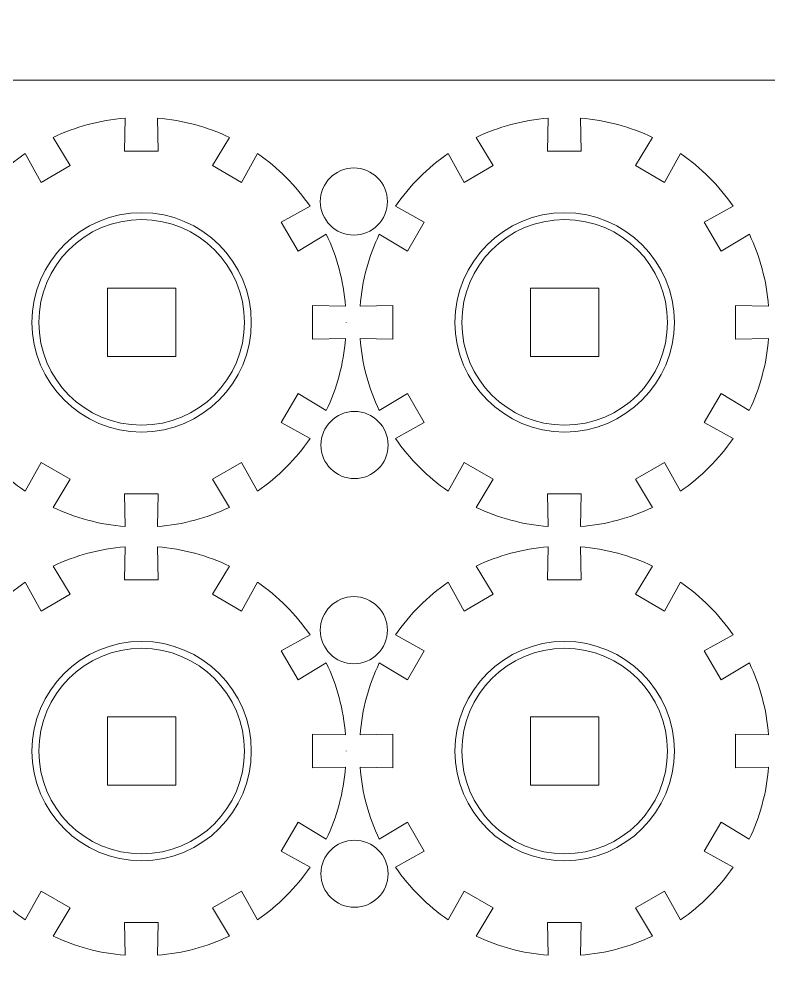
# Model space of a CAD drawing. Header units: centimetres. Extents: x -226 to -75, y 0 to 222.
# Drawn here: x -162.01 to -156.54, y 23.8 to 30.76 of the extents above; entities that cross this region are included whole.
import ezdxf

# ---------------------------------------------------------------- set-up
doc = ezdxf.new("R2010")
doc.units = ezdxf.units.CM
doc.header["$MEASUREMENT"] = 0
doc.layers.add('layer 1', color=7, linetype='Continuous')

msp = doc.modelspace()

# ---------------------------------------------------------------- linework, layer by layer
at = {"layer": 'layer 1', "color": 250, "lineweight": 20}
for points in [[(-175.83724, 30.31703), (-125.83724, 30.31703), (-125.83724, 60.31703), (-175.83724, 60.31703), (-175.83724, 30.31703)], [(-165.83724, 0.31703), (-135.83724, 0.31703), (-135.83724, 30.31703), (-165.83724, 30.31703), (-165.83724, 0.31703)]]:
    msp.add_lwpolyline(points, close=True, dxfattribs=at)
at = {"layer": 'layer 1', "color": 1, "lineweight": 9}
for points, knots in [([(-160.09825, 27.81864), (-160.09825, 27.81864), (-159.97574, 28.03087), (-159.97574, 28.03087), (-159.97574, 28.03087), (-159.97574, 28.03087), (-159.76985, 27.90627), (-159.76985, 27.90627), (-159.76985, 27.90627), (-159.69281, 28.06767), (-159.64419, 28.24501), (-159.62962, 28.43202), (-159.62962, 28.43202), (-159.62962, 28.43202), (-159.86958, 28.42718), (-159.86958, 28.42718), (-159.86958, 28.42718), (-159.86958, 28.42718), (-159.86958, 28.67219), (-159.86958, 28.67219), (-159.86958, 28.67219), (-159.86958, 28.67219), (-159.62962, 28.66725), (-159.62962, 28.66725), (-159.62962, 28.66725), (-159.64419, 28.85422), (-159.69277, 29.03167), (-159.76982, 29.19303), (-159.76982, 29.19303), (-159.76982, 29.19303), (-159.97577, 29.06846), (-159.97577, 29.06846), (-159.97577, 29.06846), (-159.97577, 29.06846), (-160.09829, 29.28066), (-160.09829, 29.28066), (-160.09829, 29.28066), (-160.09829, 29.28066), (-159.88772, 29.39651), (-159.88772, 29.39651), (-159.88772, 29.39651), (-159.99143, 29.54704), (-160.12196, 29.67754), (-160.27246, 29.78125), (-160.27246, 29.78125), (-160.27246, 29.78125), (-160.38841, 29.57075), (-160.38841, 29.57075), (-160.38841, 29.57075), (-160.38841, 29.57075), (-160.60058, 29.69327), (-160.60058, 29.69327), (-160.60058, 29.69327), (-160.60058, 29.69327), (-160.47594, 29.89915), (-160.47594, 29.89915), (-160.47594, 29.89915), (-160.6373, 29.97623), (-160.81475, 30.02488), (-161.00172, 30.03941), (-161.00172, 30.03941), (-161.00172, 30.03941), (-160.99689, 29.79949), (-160.99689, 29.79949), (-160.99689, 29.79949), (-160.99689, 29.79949), (-161.24185, 29.79949), (-161.24185, 29.79949), (-161.24185, 29.79949), (-161.24185, 29.79949), (-161.23695, 30.03941), (-161.23695, 30.03941), (-161.23695, 30.03941), (-161.42396, 30.02488), (-161.60134, 29.97623), (-161.76273, 29.89922), (-161.76273, 29.89922), (-161.76273, 29.89922), (-161.63817, 29.69334), (-161.63817, 29.69334), (-161.63817, 29.69334), (-161.63817, 29.69334), (-161.85036, 29.57082), (-161.85036, 29.57082), (-161.85036, 29.57082), (-161.85036, 29.57082), (-161.96621, 29.78132), (-161.96621, 29.78132), (-161.96621, 29.78132), (-162.11674, 29.67761), (-162.24727, 29.54704), (-162.35095, 29.39658), (-162.35095, 29.39658), (-162.35095, 29.39658), (-162.14052, 29.28066), (-162.14052, 29.28066), (-162.14052, 29.28066), (-162.14052, 29.28066), (-162.26297, 29.06853), (-162.26297, 29.06853), (-162.26297, 29.06853), (-162.26297, 29.06853), (-162.46889, 29.1931), (-162.46889, 29.1931), (-162.46889, 29.1931), (-162.54597, 29.03174), (-162.59458, 28.85429), (-162.60915, 28.66732), (-162.60915, 28.66732), (-162.60915, 28.66732), (-162.36923, 28.67212), (-162.36923, 28.67212), (-162.36923, 28.67212), (-162.36923, 28.67212), (-162.36919, 28.42718), (-162.36919, 28.42718), (-162.36919, 28.42718), (-162.36919, 28.42718), (-162.60915, 28.43209), (-162.60915, 28.43209), (-162.60915, 28.43209), (-162.59458, 28.24508), (-162.54597, 28.06767), (-162.46889, 27.90627), (-162.46889, 27.90627), (-162.46889, 27.90627), (-162.26304, 28.0308), (-162.26304, 28.0308), (-162.26304, 28.0308), (-162.26304, 28.0308), (-162.14052, 27.81864), (-162.14052, 27.81864), (-162.14052, 27.81864), (-162.14052, 27.81864), (-162.35099, 27.70283), (-162.35099, 27.70283), (-162.35099, 27.70283), (-162.24731, 27.55226), (-162.11678, 27.42177), (-161.96621, 27.31809), (-161.96621, 27.31809), (-161.96621, 27.31809), (-161.8504, 27.52848), (-161.8504, 27.52848), (-161.8504, 27.52848), (-161.8504, 27.52848), (-161.6382, 27.40607), (-161.6382, 27.40607), (-161.6382, 27.40607), (-161.6382, 27.40607), (-161.76277, 27.20019), (-161.76277, 27.20019), (-161.76277, 27.20019), (-161.60137, 27.12307), (-161.42399, 27.07449), (-161.23699, 27.05989), (-161.23699, 27.05989), (-161.23699, 27.05989), (-161.24185, 27.29988), (-161.24185, 27.29988), (-161.24185, 27.29988), (-161.24185, 27.29988), (-160.99689, 27.29988), (-160.99689, 27.29988), (-160.99689, 27.29988), (-160.99689, 27.29988), (-161.00175, 27.05989), (-161.00175, 27.05989), (-161.00175, 27.05989), (-160.81482, 27.07449), (-160.63737, 27.12307), (-160.47604, 27.20019), (-160.47604, 27.20019), (-160.47604, 27.20019), (-160.60054, 27.40607), (-160.60054, 27.40607), (-160.60054, 27.40607), (-160.60054, 27.40607), (-160.38838, 27.52855), (-160.38838, 27.52855), (-160.38838, 27.52855), (-160.38838, 27.52855), (-160.27253, 27.31809), (-160.27253, 27.31809), (-160.27253, 27.31809), (-160.12203, 27.42177), (-159.9915, 27.55226), (-159.88779, 27.70283), (-159.88779, 27.70283), (-159.88779, 27.70283), (-160.09825, 27.81864), (-160.09825, 27.81864)], [0, 0, 0, 0, 0.0204082, 0.0204082, 0.0204082, 0.0204082, 0.0408163, 0.0408163, 0.0408163, 0.0408163, 0.0612245, 0.0612245, 0.0612245, 0.0612245, 0.0816327, 0.0816327, 0.0816327, 0.0816327, 0.1020408, 0.1020408, 0.1020408, 0.1020408, 0.122449, 0.122449, 0.122449, 0.122449, 0.1428571, 0.1428571, 0.1428571, 0.1428571, 0.1632653, 0.1632653, 0.1632653, 0.1632653, 0.1836735, 0.1836735, 0.1836735, 0.1836735, 0.2040816, 0.2040816, 0.2040816, 0.2040816, 0.2244898, 0.2244898, 0.2244898, 0.2244898, 0.244898, 0.244898, 0.244898, 0.244898, 0.2653061, 0.2653061, 0.2653061, 0.2653061, 0.2857143, 0.2857143, 0.2857143, 0.2857143, 0.3061224, 0.3061224, 0.3061224, 0.3061224, 0.3265306, 0.3265306, 0.3265306, 0.3265306, 0.3469388, 0.3469388, 0.3469388, 0.3469388, 0.3673469, 0.3673469, 0.3673469, 0.3673469, 0.3877551, 0.3877551, 0.3877551, 0.3877551, 0.4081633, 0.4081633, 0.4081633, 0.4081633, 0.4285714, 0.4285714, 0.4285714, 0.4285714, 0.4489796, 0.4489796, 0.4489796, 0.4489796, 0.4693878, 0.4693878, 0.4693878, 0.4693878, 0.4897959, 0.4897959, 0.4897959, 0.4897959, 0.5102041, 0.5102041, 0.5102041, 0.5102041, 0.5306122, 0.5306122, 0.5306122, 0.5306122, 0.5510204, 0.5510204, 0.5510204, 0.5510204, 0.5714286, 0.5714286, 0.5714286, 0.5714286, 0.5918367, 0.5918367, 0.5918367, 0.5918367, 0.6122449, 0.6122449, 0.6122449, 0.6122449, 0.6326531, 0.6326531, 0.6326531, 0.6326531, 0.6530612, 0.6530612, 0.6530612, 0.6530612, 0.6734694, 0.6734694, 0.6734694, 0.6734694, 0.6938776, 0.6938776, 0.6938776, 0.6938776, 0.7142857, 0.7142857, 0.7142857, 0.7142857, 0.7346939, 0.7346939, 0.7346939, 0.7346939, 0.755102, 0.755102, 0.755102, 0.755102, 0.7755102, 0.7755102, 0.7755102, 0.7755102, 0.7959184, 0.7959184, 0.7959184, 0.7959184, 0.8163265, 0.8163265, 0.8163265, 0.8163265, 0.8367347, 0.8367347, 0.8367347, 0.8367347, 0.8571429, 0.8571429, 0.8571429, 0.8571429, 0.877551, 0.877551, 0.877551, 0.877551, 0.8979592, 0.8979592, 0.8979592, 0.8979592, 0.9183673, 0.9183673, 0.9183673, 0.9183673, 0.9387755, 0.9387755, 0.9387755, 0.9387755, 0.9591837, 0.9591837, 0.9591837, 0.9591837, 1, 1, 1, 1]), ([(-157.01255, 27.81864), (-157.01255, 27.81864), (-156.89003, 28.03087), (-156.89003, 28.03087), (-156.89003, 28.03087), (-156.89003, 28.03087), (-156.68415, 27.90627), (-156.68415, 27.90627), (-156.68415, 27.90627), (-156.6071, 28.06767), (-156.55849, 28.24501), (-156.54392, 28.43202), (-156.54392, 28.43202), (-156.54392, 28.43202), (-156.78388, 28.42718), (-156.78388, 28.42718), (-156.78388, 28.42718), (-156.78388, 28.42718), (-156.78388, 28.67219), (-156.78388, 28.67219), (-156.78388, 28.67219), (-156.78388, 28.67219), (-156.54392, 28.66725), (-156.54392, 28.66725), (-156.54392, 28.66725), (-156.55849, 28.85422), (-156.60707, 29.03167), (-156.68411, 29.19303), (-156.68411, 29.19303), (-156.68411, 29.19303), (-156.89007, 29.06846), (-156.89007, 29.06846), (-156.89007, 29.06846), (-156.89007, 29.06846), (-157.01259, 29.28066), (-157.01259, 29.28066), (-157.01259, 29.28066), (-157.01259, 29.28066), (-156.80201, 29.39651), (-156.80201, 29.39651), (-156.80201, 29.39651), (-156.90573, 29.54704), (-157.03626, 29.67754), (-157.18675, 29.78125), (-157.18675, 29.78125), (-157.18675, 29.78125), (-157.30271, 29.57075), (-157.30271, 29.57075), (-157.30271, 29.57075), (-157.30271, 29.57075), (-157.51487, 29.69327), (-157.51487, 29.69327), (-157.51487, 29.69327), (-157.51487, 29.69327), (-157.39023, 29.89915), (-157.39023, 29.89915), (-157.39023, 29.89915), (-157.55159, 29.97623), (-157.72904, 30.02488), (-157.91601, 30.03941), (-157.91601, 30.03941), (-157.91601, 30.03941), (-157.91118, 29.79949), (-157.91118, 29.79949), (-157.91118, 29.79949), (-157.91118, 29.79949), (-158.15615, 29.79949), (-158.15615, 29.79949), (-158.15615, 29.79949), (-158.15615, 29.79949), (-158.15125, 30.03941), (-158.15125, 30.03941), (-158.15125, 30.03941), (-158.33825, 30.02488), (-158.51563, 29.97623), (-158.67703, 29.89922), (-158.67703, 29.89922), (-158.67703, 29.89922), (-158.55246, 29.69334), (-158.55246, 29.69334), (-158.55246, 29.69334), (-158.55246, 29.69334), (-158.76466, 29.57082), (-158.76466, 29.57082), (-158.76466, 29.57082), (-158.76466, 29.57082), (-158.88051, 29.78132), (-158.88051, 29.78132), (-158.88051, 29.78132), (-159.03104, 29.67761), (-159.16157, 29.54704), (-159.26525, 29.39658), (-159.26525, 29.39658), (-159.26525, 29.39658), (-159.05482, 29.28066), (-159.05482, 29.28066), (-159.05482, 29.28066), (-159.05482, 29.28066), (-159.17727, 29.06853), (-159.17727, 29.06853), (-159.17727, 29.06853), (-159.17727, 29.06853), (-159.38318, 29.1931), (-159.38318, 29.1931), (-159.38318, 29.1931), (-159.46026, 29.03174), (-159.50888, 28.85429), (-159.52345, 28.66732), (-159.52345, 28.66732), (-159.52345, 28.66732), (-159.28352, 28.67212), (-159.28352, 28.67212), (-159.28352, 28.67212), (-159.28352, 28.67212), (-159.28349, 28.42718), (-159.28349, 28.42718), (-159.28349, 28.42718), (-159.28349, 28.42718), (-159.52345, 28.43209), (-159.52345, 28.43209), (-159.52345, 28.43209), (-159.50888, 28.24508), (-159.46026, 28.06767), (-159.38318, 27.90627), (-159.38318, 27.90627), (-159.38318, 27.90627), (-159.17734, 28.0308), (-159.17734, 28.0308), (-159.17734, 28.0308), (-159.17734, 28.0308), (-159.05482, 27.81864), (-159.05482, 27.81864), (-159.05482, 27.81864), (-159.05482, 27.81864), (-159.26528, 27.70283), (-159.26528, 27.70283), (-159.26528, 27.70283), (-159.1616, 27.55226), (-159.03107, 27.42177), (-158.88051, 27.31809), (-158.88051, 27.31809), (-158.88051, 27.31809), (-158.76469, 27.52848), (-158.76469, 27.52848), (-158.76469, 27.52848), (-158.76469, 27.52848), (-158.5525, 27.40607), (-158.5525, 27.40607), (-158.5525, 27.40607), (-158.5525, 27.40607), (-158.67706, 27.20019), (-158.67706, 27.20019), (-158.67706, 27.20019), (-158.51567, 27.12307), (-158.33829, 27.07449), (-158.15128, 27.05989), (-158.15128, 27.05989), (-158.15128, 27.05989), (-158.15615, 27.29988), (-158.15615, 27.29988), (-158.15615, 27.29988), (-158.15615, 27.29988), (-157.91118, 27.29988), (-157.91118, 27.29988), (-157.91118, 27.29988), (-157.91118, 27.29988), (-157.91605, 27.05989), (-157.91605, 27.05989), (-157.91605, 27.05989), (-157.72911, 27.07449), (-157.55167, 27.12307), (-157.39034, 27.20019), (-157.39034, 27.20019), (-157.39034, 27.20019), (-157.51484, 27.40607), (-157.51484, 27.40607), (-157.51484, 27.40607), (-157.51484, 27.40607), (-157.30267, 27.52855), (-157.30267, 27.52855), (-157.30267, 27.52855), (-157.30267, 27.52855), (-157.18682, 27.31809), (-157.18682, 27.31809), (-157.18682, 27.31809), (-157.03633, 27.42177), (-156.9058, 27.55226), (-156.80208, 27.70283), (-156.80208, 27.70283), (-156.80208, 27.70283), (-157.01255, 27.81864), (-157.01255, 27.81864)], [0, 0, 0, 0, 0.0204082, 0.0204082, 0.0204082, 0.0204082, 0.0408163, 0.0408163, 0.0408163, 0.0408163, 0.0612245, 0.0612245, 0.0612245, 0.0612245, 0.0816327, 0.0816327, 0.0816327, 0.0816327, 0.1020408, 0.1020408, 0.1020408, 0.1020408, 0.122449, 0.122449, 0.122449, 0.122449, 0.1428571, 0.1428571, 0.1428571, 0.1428571, 0.1632653, 0.1632653, 0.1632653, 0.1632653, 0.1836735, 0.1836735, 0.1836735, 0.1836735, 0.2040816, 0.2040816, 0.2040816, 0.2040816, 0.2244898, 0.2244898, 0.2244898, 0.2244898, 0.244898, 0.244898, 0.244898, 0.244898, 0.2653061, 0.2653061, 0.2653061, 0.2653061, 0.2857143, 0.2857143, 0.2857143, 0.2857143, 0.3061224, 0.3061224, 0.3061224, 0.3061224, 0.3265306, 0.3265306, 0.3265306, 0.3265306, 0.3469388, 0.3469388, 0.3469388, 0.3469388, 0.3673469, 0.3673469, 0.3673469, 0.3673469, 0.3877551, 0.3877551, 0.3877551, 0.3877551, 0.4081633, 0.4081633, 0.4081633, 0.4081633, 0.4285714, 0.4285714, 0.4285714, 0.4285714, 0.4489796, 0.4489796, 0.4489796, 0.4489796, 0.4693878, 0.4693878, 0.4693878, 0.4693878, 0.4897959, 0.4897959, 0.4897959, 0.4897959, 0.5102041, 0.5102041, 0.5102041, 0.5102041, 0.5306122, 0.5306122, 0.5306122, 0.5306122, 0.5510204, 0.5510204, 0.5510204, 0.5510204, 0.5714286, 0.5714286, 0.5714286, 0.5714286, 0.5918367, 0.5918367, 0.5918367, 0.5918367, 0.6122449, 0.6122449, 0.6122449, 0.6122449, 0.6326531, 0.6326531, 0.6326531, 0.6326531, 0.6530612, 0.6530612, 0.6530612, 0.6530612, 0.6734694, 0.6734694, 0.6734694, 0.6734694, 0.6938776, 0.6938776, 0.6938776, 0.6938776, 0.7142857, 0.7142857, 0.7142857, 0.7142857, 0.7346939, 0.7346939, 0.7346939, 0.7346939, 0.755102, 0.755102, 0.755102, 0.755102, 0.7755102, 0.7755102, 0.7755102, 0.7755102, 0.7959184, 0.7959184, 0.7959184, 0.7959184, 0.8163265, 0.8163265, 0.8163265, 0.8163265, 0.8367347, 0.8367347, 0.8367347, 0.8367347, 0.8571429, 0.8571429, 0.8571429, 0.8571429, 0.877551, 0.877551, 0.877551, 0.877551, 0.8979592, 0.8979592, 0.8979592, 0.8979592, 0.9183673, 0.9183673, 0.9183673, 0.9183673, 0.9387755, 0.9387755, 0.9387755, 0.9387755, 0.9591837, 0.9591837, 0.9591837, 0.9591837, 1, 1, 1, 1]), ([(-159.56874, 29.18635), (-159.70382, 29.18635), (-159.81375, 29.29624), (-159.81375, 29.43135), (-159.81375, 29.43135), (-159.81375, 29.56639), (-159.70382, 29.67639), (-159.56874, 29.67639), (-159.56874, 29.67639), (-159.43366, 29.67639), (-159.32374, 29.56639), (-159.32374, 29.43135), (-159.32374, 29.43135), (-159.32374, 29.29624), (-159.43366, 29.18635), (-159.56874, 29.18635)], [0, 0, 0, 0, 0.2, 0.2, 0.2, 0.2, 0.4, 0.4, 0.4, 0.4, 0.6, 0.6, 0.6, 0.6, 1, 1, 1, 1]), ([(-161.11687, 29.34971), (-160.67505, 29.34971), (-160.31687, 28.9915), (-160.31687, 28.54968), (-160.31687, 28.54968), (-160.31687, 28.10783), (-160.67505, 27.74969), (-161.11687, 27.74969), (-161.11687, 27.74969), (-161.55868, 27.74969), (-161.91689, 28.10783), (-161.91689, 28.54968), (-161.91689, 28.54968), (-161.91689, 28.9915), (-161.55868, 29.34971), (-161.11687, 29.34971)], [0, 0, 0, 0, 0.2, 0.2, 0.2, 0.2, 0.4, 0.4, 0.4, 0.4, 0.6, 0.6, 0.6, 0.6, 1, 1, 1, 1]), ([(-158.03116, 29.34971), (-157.58934, 29.34971), (-157.23113, 28.9915), (-157.23113, 28.54968), (-157.23113, 28.54968), (-157.23113, 28.10783), (-157.58934, 27.74969), (-158.03116, 27.74969), (-158.03116, 27.74969), (-158.47298, 27.74969), (-158.83115, 28.10783), (-158.83115, 28.54968), (-158.83115, 28.54968), (-158.83115, 28.9915), (-158.47298, 29.34971), (-158.03116, 29.34971)], [0, 0, 0, 0, 0.2, 0.2, 0.2, 0.2, 0.4, 0.4, 0.4, 0.4, 0.6, 0.6, 0.6, 0.6, 1, 1, 1, 1]), ([(-161.11687, 29.29969), (-161.53106, 29.29969), (-161.86687, 28.96392), (-161.86687, 28.54968), (-161.86687, 28.54968), (-161.86687, 28.13545), (-161.53106, 27.79968), (-161.11687, 27.79968), (-161.11687, 27.79968), (-160.70267, 27.79968), (-160.36686, 28.13545), (-160.36686, 28.54968), (-160.36686, 28.54968), (-160.36686, 28.96392), (-160.70267, 29.29969), (-161.11687, 29.29969)], [0, 0, 0, 0, 0.2, 0.2, 0.2, 0.2, 0.4, 0.4, 0.4, 0.4, 0.6, 0.6, 0.6, 0.6, 1, 1, 1, 1]), ([(-158.03116, 29.29969), (-158.44536, 29.29969), (-158.78117, 28.96392), (-158.78117, 28.54968), (-158.78117, 28.54968), (-158.78117, 28.13545), (-158.44536, 27.79968), (-158.03116, 27.79968), (-158.03116, 27.79968), (-157.61693, 27.79968), (-157.28116, 28.13545), (-157.28116, 28.54968), (-157.28116, 28.54968), (-157.28116, 28.96392), (-157.61693, 29.29969), (-158.03116, 29.29969)], [0, 0, 0, 0, 0.2, 0.2, 0.2, 0.2, 0.4, 0.4, 0.4, 0.4, 0.6, 0.6, 0.6, 0.6, 1, 1, 1, 1]), ([(-159.62459, 28.549), (-159.62459, 28.549), (-159.62459, 28.54971), (-159.62459, 28.54971), (-159.62459, 28.54971), (-159.62459, 28.54971), (-159.62459, 28.55038), (-159.62459, 28.55038), (-159.62459, 28.55038), (-159.62459, 28.55038), (-159.62459, 28.549), (-159.62459, 28.549)], [0, 0, 0, 0, 0.25, 0.25, 0.25, 0.25, 0.5, 0.5, 0.5, 0.5, 1, 1, 1, 1]), ([(-159.56402, 27.4095), (-159.6991, 27.4095), (-159.80903, 27.51939), (-159.80903, 27.65451), (-159.80903, 27.65451), (-159.80903, 27.78962), (-159.6991, 27.89955), (-159.56402, 27.89955), (-159.56402, 27.89955), (-159.42894, 27.89955), (-159.31902, 27.78962), (-159.31902, 27.65451), (-159.31902, 27.65451), (-159.31902, 27.51939), (-159.42894, 27.4095), (-159.56402, 27.4095)], [0, 0, 0, 0, 0.2, 0.2, 0.2, 0.2, 0.4, 0.4, 0.4, 0.4, 0.6, 0.6, 0.6, 0.6, 1, 1, 1, 1]), ([(-160.09825, 24.69089), (-160.09825, 24.69089), (-159.97574, 24.90312), (-159.97574, 24.90312), (-159.97574, 24.90312), (-159.97574, 24.90312), (-159.76985, 24.77852), (-159.76985, 24.77852), (-159.76985, 24.77852), (-159.69281, 24.93992), (-159.64419, 25.11726), (-159.62962, 25.30427), (-159.62962, 25.30427), (-159.62962, 25.30427), (-159.86958, 25.29943), (-159.86958, 25.29943), (-159.86958, 25.29943), (-159.86958, 25.29943), (-159.86958, 25.54444), (-159.86958, 25.54444), (-159.86958, 25.54444), (-159.86958, 25.54444), (-159.62962, 25.5395), (-159.62962, 25.5395), (-159.62962, 25.5395), (-159.64419, 25.72647), (-159.69277, 25.90392), (-159.76982, 26.06528), (-159.76982, 26.06528), (-159.76982, 26.06528), (-159.97577, 25.94071), (-159.97577, 25.94071), (-159.97577, 25.94071), (-159.97577, 25.94071), (-160.09829, 26.15291), (-160.09829, 26.15291), (-160.09829, 26.15291), (-160.09829, 26.15291), (-159.88772, 26.26876), (-159.88772, 26.26876), (-159.88772, 26.26876), (-159.99143, 26.41929), (-160.12196, 26.54979), (-160.27246, 26.6535), (-160.27246, 26.6535), (-160.27246, 26.6535), (-160.38841, 26.443), (-160.38841, 26.443), (-160.38841, 26.443), (-160.38841, 26.443), (-160.60058, 26.56552), (-160.60058, 26.56552), (-160.60058, 26.56552), (-160.60058, 26.56552), (-160.47594, 26.7714), (-160.47594, 26.7714), (-160.47594, 26.7714), (-160.6373, 26.84848), (-160.81475, 26.89713), (-161.00172, 26.91166), (-161.00172, 26.91166), (-161.00172, 26.91166), (-160.99689, 26.67174), (-160.99689, 26.67174), (-160.99689, 26.67174), (-160.99689, 26.67174), (-161.24185, 26.67174), (-161.24185, 26.67174), (-161.24185, 26.67174), (-161.24185, 26.67174), (-161.23695, 26.91166), (-161.23695, 26.91166), (-161.23695, 26.91166), (-161.42396, 26.89713), (-161.60134, 26.84848), (-161.76273, 26.77147), (-161.76273, 26.77147), (-161.76273, 26.77147), (-161.63817, 26.56559), (-161.63817, 26.56559), (-161.63817, 26.56559), (-161.63817, 26.56559), (-161.85036, 26.44307), (-161.85036, 26.44307), (-161.85036, 26.44307), (-161.85036, 26.44307), (-161.96621, 26.65357), (-161.96621, 26.65357), (-161.96621, 26.65357), (-162.11674, 26.54986), (-162.24727, 26.41929), (-162.35095, 26.26883), (-162.35095, 26.26883), (-162.35095, 26.26883), (-162.14052, 26.15291), (-162.14052, 26.15291), (-162.14052, 26.15291), (-162.14052, 26.15291), (-162.26297, 25.94078), (-162.26297, 25.94078), (-162.26297, 25.94078), (-162.26297, 25.94078), (-162.46889, 26.06535), (-162.46889, 26.06535), (-162.46889, 26.06535), (-162.54597, 25.90399), (-162.59458, 25.72654), (-162.60915, 25.53957), (-162.60915, 25.53957), (-162.60915, 25.53957), (-162.36923, 25.54437), (-162.36923, 25.54437), (-162.36923, 25.54437), (-162.36923, 25.54437), (-162.36919, 25.29943), (-162.36919, 25.29943), (-162.36919, 25.29943), (-162.36919, 25.29943), (-162.60915, 25.30434), (-162.60915, 25.30434), (-162.60915, 25.30434), (-162.59458, 25.11733), (-162.54597, 24.93992), (-162.46889, 24.77852), (-162.46889, 24.77852), (-162.46889, 24.77852), (-162.26304, 24.90305), (-162.26304, 24.90305), (-162.26304, 24.90305), (-162.26304, 24.90305), (-162.14052, 24.69089), (-162.14052, 24.69089), (-162.14052, 24.69089), (-162.14052, 24.69089), (-162.35099, 24.57508), (-162.35099, 24.57508), (-162.35099, 24.57508), (-162.24731, 24.42451), (-162.11678, 24.29402), (-161.96621, 24.19034), (-161.96621, 24.19034), (-161.96621, 24.19034), (-161.8504, 24.40073), (-161.8504, 24.40073), (-161.8504, 24.40073), (-161.8504, 24.40073), (-161.6382, 24.27832), (-161.6382, 24.27832), (-161.6382, 24.27832), (-161.6382, 24.27832), (-161.76277, 24.07244), (-161.76277, 24.07244), (-161.76277, 24.07244), (-161.60137, 23.99532), (-161.42399, 23.94674), (-161.23699, 23.93214), (-161.23699, 23.93214), (-161.23699, 23.93214), (-161.24185, 24.17213), (-161.24185, 24.17213), (-161.24185, 24.17213), (-161.24185, 24.17213), (-160.99689, 24.17213), (-160.99689, 24.17213), (-160.99689, 24.17213), (-160.99689, 24.17213), (-161.00175, 23.93214), (-161.00175, 23.93214), (-161.00175, 23.93214), (-160.81482, 23.94674), (-160.63737, 23.99532), (-160.47604, 24.07244), (-160.47604, 24.07244), (-160.47604, 24.07244), (-160.60054, 24.27832), (-160.60054, 24.27832), (-160.60054, 24.27832), (-160.60054, 24.27832), (-160.38838, 24.4008), (-160.38838, 24.4008), (-160.38838, 24.4008), (-160.38838, 24.4008), (-160.27253, 24.19034), (-160.27253, 24.19034), (-160.27253, 24.19034), (-160.12203, 24.29402), (-159.9915, 24.42451), (-159.88779, 24.57508), (-159.88779, 24.57508), (-159.88779, 24.57508), (-160.09825, 24.69089), (-160.09825, 24.69089)], [0, 0, 0, 0, 0.0204082, 0.0204082, 0.0204082, 0.0204082, 0.0408163, 0.0408163, 0.0408163, 0.0408163, 0.0612245, 0.0612245, 0.0612245, 0.0612245, 0.0816327, 0.0816327, 0.0816327, 0.0816327, 0.1020408, 0.1020408, 0.1020408, 0.1020408, 0.122449, 0.122449, 0.122449, 0.122449, 0.1428571, 0.1428571, 0.1428571, 0.1428571, 0.1632653, 0.1632653, 0.1632653, 0.1632653, 0.1836735, 0.1836735, 0.1836735, 0.1836735, 0.2040816, 0.2040816, 0.2040816, 0.2040816, 0.2244898, 0.2244898, 0.2244898, 0.2244898, 0.244898, 0.244898, 0.244898, 0.244898, 0.2653061, 0.2653061, 0.2653061, 0.2653061, 0.2857143, 0.2857143, 0.2857143, 0.2857143, 0.3061224, 0.3061224, 0.3061224, 0.3061224, 0.3265306, 0.3265306, 0.3265306, 0.3265306, 0.3469388, 0.3469388, 0.3469388, 0.3469388, 0.3673469, 0.3673469, 0.3673469, 0.3673469, 0.3877551, 0.3877551, 0.3877551, 0.3877551, 0.4081633, 0.4081633, 0.4081633, 0.4081633, 0.4285714, 0.4285714, 0.4285714, 0.4285714, 0.4489796, 0.4489796, 0.4489796, 0.4489796, 0.4693878, 0.4693878, 0.4693878, 0.4693878, 0.4897959, 0.4897959, 0.4897959, 0.4897959, 0.5102041, 0.5102041, 0.5102041, 0.5102041, 0.5306122, 0.5306122, 0.5306122, 0.5306122, 0.5510204, 0.5510204, 0.5510204, 0.5510204, 0.5714286, 0.5714286, 0.5714286, 0.5714286, 0.5918367, 0.5918367, 0.5918367, 0.5918367, 0.6122449, 0.6122449, 0.6122449, 0.6122449, 0.6326531, 0.6326531, 0.6326531, 0.6326531, 0.6530612, 0.6530612, 0.6530612, 0.6530612, 0.6734694, 0.6734694, 0.6734694, 0.6734694, 0.6938776, 0.6938776, 0.6938776, 0.6938776, 0.7142857, 0.7142857, 0.7142857, 0.7142857, 0.7346939, 0.7346939, 0.7346939, 0.7346939, 0.755102, 0.755102, 0.755102, 0.755102, 0.7755102, 0.7755102, 0.7755102, 0.7755102, 0.7959184, 0.7959184, 0.7959184, 0.7959184, 0.8163265, 0.8163265, 0.8163265, 0.8163265, 0.8367347, 0.8367347, 0.8367347, 0.8367347, 0.8571429, 0.8571429, 0.8571429, 0.8571429, 0.877551, 0.877551, 0.877551, 0.877551, 0.8979592, 0.8979592, 0.8979592, 0.8979592, 0.9183673, 0.9183673, 0.9183673, 0.9183673, 0.9387755, 0.9387755, 0.9387755, 0.9387755, 0.9591837, 0.9591837, 0.9591837, 0.9591837, 1, 1, 1, 1]), ([(-157.01255, 24.69089), (-157.01255, 24.69089), (-156.89003, 24.90312), (-156.89003, 24.90312), (-156.89003, 24.90312), (-156.89003, 24.90312), (-156.68415, 24.77852), (-156.68415, 24.77852), (-156.68415, 24.77852), (-156.6071, 24.93992), (-156.55849, 25.11726), (-156.54392, 25.30427), (-156.54392, 25.30427), (-156.54392, 25.30427), (-156.78388, 25.29943), (-156.78388, 25.29943), (-156.78388, 25.29943), (-156.78388, 25.29943), (-156.78388, 25.54444), (-156.78388, 25.54444), (-156.78388, 25.54444), (-156.78388, 25.54444), (-156.54392, 25.5395), (-156.54392, 25.5395), (-156.54392, 25.5395), (-156.55849, 25.72647), (-156.60707, 25.90392), (-156.68411, 26.06528), (-156.68411, 26.06528), (-156.68411, 26.06528), (-156.89007, 25.94071), (-156.89007, 25.94071), (-156.89007, 25.94071), (-156.89007, 25.94071), (-157.01259, 26.15291), (-157.01259, 26.15291), (-157.01259, 26.15291), (-157.01259, 26.15291), (-156.80201, 26.26876), (-156.80201, 26.26876), (-156.80201, 26.26876), (-156.90573, 26.41929), (-157.03626, 26.54979), (-157.18675, 26.6535), (-157.18675, 26.6535), (-157.18675, 26.6535), (-157.30271, 26.443), (-157.30271, 26.443), (-157.30271, 26.443), (-157.30271, 26.443), (-157.51487, 26.56552), (-157.51487, 26.56552), (-157.51487, 26.56552), (-157.51487, 26.56552), (-157.39023, 26.7714), (-157.39023, 26.7714), (-157.39023, 26.7714), (-157.55159, 26.84848), (-157.72904, 26.89713), (-157.91601, 26.91166), (-157.91601, 26.91166), (-157.91601, 26.91166), (-157.91118, 26.67174), (-157.91118, 26.67174), (-157.91118, 26.67174), (-157.91118, 26.67174), (-158.15615, 26.67174), (-158.15615, 26.67174), (-158.15615, 26.67174), (-158.15615, 26.67174), (-158.15125, 26.91166), (-158.15125, 26.91166), (-158.15125, 26.91166), (-158.33825, 26.89713), (-158.51563, 26.84848), (-158.67703, 26.77147), (-158.67703, 26.77147), (-158.67703, 26.77147), (-158.55246, 26.56559), (-158.55246, 26.56559), (-158.55246, 26.56559), (-158.55246, 26.56559), (-158.76466, 26.44307), (-158.76466, 26.44307), (-158.76466, 26.44307), (-158.76466, 26.44307), (-158.88051, 26.65357), (-158.88051, 26.65357), (-158.88051, 26.65357), (-159.03104, 26.54986), (-159.16157, 26.41929), (-159.26525, 26.26883), (-159.26525, 26.26883), (-159.26525, 26.26883), (-159.05482, 26.15291), (-159.05482, 26.15291), (-159.05482, 26.15291), (-159.05482, 26.15291), (-159.17727, 25.94078), (-159.17727, 25.94078), (-159.17727, 25.94078), (-159.17727, 25.94078), (-159.38318, 26.06535), (-159.38318, 26.06535), (-159.38318, 26.06535), (-159.46026, 25.90399), (-159.50888, 25.72654), (-159.52345, 25.53957), (-159.52345, 25.53957), (-159.52345, 25.53957), (-159.28352, 25.54437), (-159.28352, 25.54437), (-159.28352, 25.54437), (-159.28352, 25.54437), (-159.28349, 25.29943), (-159.28349, 25.29943), (-159.28349, 25.29943), (-159.28349, 25.29943), (-159.52345, 25.30434), (-159.52345, 25.30434), (-159.52345, 25.30434), (-159.50888, 25.11733), (-159.46026, 24.93992), (-159.38318, 24.77852), (-159.38318, 24.77852), (-159.38318, 24.77852), (-159.17734, 24.90305), (-159.17734, 24.90305), (-159.17734, 24.90305), (-159.17734, 24.90305), (-159.05482, 24.69089), (-159.05482, 24.69089), (-159.05482, 24.69089), (-159.05482, 24.69089), (-159.26528, 24.57508), (-159.26528, 24.57508), (-159.26528, 24.57508), (-159.1616, 24.42451), (-159.03107, 24.29402), (-158.88051, 24.19034), (-158.88051, 24.19034), (-158.88051, 24.19034), (-158.76469, 24.40073), (-158.76469, 24.40073), (-158.76469, 24.40073), (-158.76469, 24.40073), (-158.5525, 24.27832), (-158.5525, 24.27832), (-158.5525, 24.27832), (-158.5525, 24.27832), (-158.67706, 24.07244), (-158.67706, 24.07244), (-158.67706, 24.07244), (-158.51567, 23.99532), (-158.33829, 23.94674), (-158.15128, 23.93214), (-158.15128, 23.93214), (-158.15128, 23.93214), (-158.15615, 24.17213), (-158.15615, 24.17213), (-158.15615, 24.17213), (-158.15615, 24.17213), (-157.91118, 24.17213), (-157.91118, 24.17213), (-157.91118, 24.17213), (-157.91118, 24.17213), (-157.91605, 23.93214), (-157.91605, 23.93214), (-157.91605, 23.93214), (-157.72911, 23.94674), (-157.55167, 23.99532), (-157.39034, 24.07244), (-157.39034, 24.07244), (-157.39034, 24.07244), (-157.51484, 24.27832), (-157.51484, 24.27832), (-157.51484, 24.27832), (-157.51484, 24.27832), (-157.30267, 24.4008), (-157.30267, 24.4008), (-157.30267, 24.4008), (-157.30267, 24.4008), (-157.18682, 24.19034), (-157.18682, 24.19034), (-157.18682, 24.19034), (-157.03633, 24.29402), (-156.9058, 24.42451), (-156.80208, 24.57508), (-156.80208, 24.57508), (-156.80208, 24.57508), (-157.01255, 24.69089), (-157.01255, 24.69089)], [0, 0, 0, 0, 0.0204082, 0.0204082, 0.0204082, 0.0204082, 0.0408163, 0.0408163, 0.0408163, 0.0408163, 0.0612245, 0.0612245, 0.0612245, 0.0612245, 0.0816327, 0.0816327, 0.0816327, 0.0816327, 0.1020408, 0.1020408, 0.1020408, 0.1020408, 0.122449, 0.122449, 0.122449, 0.122449, 0.1428571, 0.1428571, 0.1428571, 0.1428571, 0.1632653, 0.1632653, 0.1632653, 0.1632653, 0.1836735, 0.1836735, 0.1836735, 0.1836735, 0.2040816, 0.2040816, 0.2040816, 0.2040816, 0.2244898, 0.2244898, 0.2244898, 0.2244898, 0.244898, 0.244898, 0.244898, 0.244898, 0.2653061, 0.2653061, 0.2653061, 0.2653061, 0.2857143, 0.2857143, 0.2857143, 0.2857143, 0.3061224, 0.3061224, 0.3061224, 0.3061224, 0.3265306, 0.3265306, 0.3265306, 0.3265306, 0.3469388, 0.3469388, 0.3469388, 0.3469388, 0.3673469, 0.3673469, 0.3673469, 0.3673469, 0.3877551, 0.3877551, 0.3877551, 0.3877551, 0.4081633, 0.4081633, 0.4081633, 0.4081633, 0.4285714, 0.4285714, 0.4285714, 0.4285714, 0.4489796, 0.4489796, 0.4489796, 0.4489796, 0.4693878, 0.4693878, 0.4693878, 0.4693878, 0.4897959, 0.4897959, 0.4897959, 0.4897959, 0.5102041, 0.5102041, 0.5102041, 0.5102041, 0.5306122, 0.5306122, 0.5306122, 0.5306122, 0.5510204, 0.5510204, 0.5510204, 0.5510204, 0.5714286, 0.5714286, 0.5714286, 0.5714286, 0.5918367, 0.5918367, 0.5918367, 0.5918367, 0.6122449, 0.6122449, 0.6122449, 0.6122449, 0.6326531, 0.6326531, 0.6326531, 0.6326531, 0.6530612, 0.6530612, 0.6530612, 0.6530612, 0.6734694, 0.6734694, 0.6734694, 0.6734694, 0.6938776, 0.6938776, 0.6938776, 0.6938776, 0.7142857, 0.7142857, 0.7142857, 0.7142857, 0.7346939, 0.7346939, 0.7346939, 0.7346939, 0.755102, 0.755102, 0.755102, 0.755102, 0.7755102, 0.7755102, 0.7755102, 0.7755102, 0.7959184, 0.7959184, 0.7959184, 0.7959184, 0.8163265, 0.8163265, 0.8163265, 0.8163265, 0.8367347, 0.8367347, 0.8367347, 0.8367347, 0.8571429, 0.8571429, 0.8571429, 0.8571429, 0.877551, 0.877551, 0.877551, 0.877551, 0.8979592, 0.8979592, 0.8979592, 0.8979592, 0.9183673, 0.9183673, 0.9183673, 0.9183673, 0.9387755, 0.9387755, 0.9387755, 0.9387755, 0.9591837, 0.9591837, 0.9591837, 0.9591837, 1, 1, 1, 1]), ([(-159.56874, 26.0586), (-159.70382, 26.0586), (-159.81375, 26.16849), (-159.81375, 26.3036), (-159.81375, 26.3036), (-159.81375, 26.43864), (-159.70382, 26.54864), (-159.56874, 26.54864), (-159.56874, 26.54864), (-159.43366, 26.54864), (-159.32374, 26.43864), (-159.32374, 26.3036), (-159.32374, 26.3036), (-159.32374, 26.16849), (-159.43366, 26.0586), (-159.56874, 26.0586)], [0, 0, 0, 0, 0.2, 0.2, 0.2, 0.2, 0.4, 0.4, 0.4, 0.4, 0.6, 0.6, 0.6, 0.6, 1, 1, 1, 1]), ([(-161.11687, 26.22196), (-160.67505, 26.22196), (-160.31687, 25.86375), (-160.31687, 25.42193), (-160.31687, 25.42193), (-160.31687, 24.98008), (-160.67505, 24.62194), (-161.11687, 24.62194), (-161.11687, 24.62194), (-161.55868, 24.62194), (-161.91689, 24.98008), (-161.91689, 25.42193), (-161.91689, 25.42193), (-161.91689, 25.86375), (-161.55868, 26.22196), (-161.11687, 26.22196)], [0, 0, 0, 0, 0.2, 0.2, 0.2, 0.2, 0.4, 0.4, 0.4, 0.4, 0.6, 0.6, 0.6, 0.6, 1, 1, 1, 1]), ([(-158.03116, 26.22196), (-157.58934, 26.22196), (-157.23113, 25.86375), (-157.23113, 25.42193), (-157.23113, 25.42193), (-157.23113, 24.98008), (-157.58934, 24.62194), (-158.03116, 24.62194), (-158.03116, 24.62194), (-158.47298, 24.62194), (-158.83115, 24.98008), (-158.83115, 25.42193), (-158.83115, 25.42193), (-158.83115, 25.86375), (-158.47298, 26.22196), (-158.03116, 26.22196)], [0, 0, 0, 0, 0.2, 0.2, 0.2, 0.2, 0.4, 0.4, 0.4, 0.4, 0.6, 0.6, 0.6, 0.6, 1, 1, 1, 1]), ([(-161.11687, 26.17194), (-161.53106, 26.17194), (-161.86687, 25.83617), (-161.86687, 25.42193), (-161.86687, 25.42193), (-161.86687, 25.0077), (-161.53106, 24.67193), (-161.11687, 24.67193), (-161.11687, 24.67193), (-160.70267, 24.67193), (-160.36686, 25.0077), (-160.36686, 25.42193), (-160.36686, 25.42193), (-160.36686, 25.83617), (-160.70267, 26.17194), (-161.11687, 26.17194)], [0, 0, 0, 0, 0.2, 0.2, 0.2, 0.2, 0.4, 0.4, 0.4, 0.4, 0.6, 0.6, 0.6, 0.6, 1, 1, 1, 1]), ([(-158.03116, 26.17194), (-158.44536, 26.17194), (-158.78117, 25.83617), (-158.78117, 25.42193), (-158.78117, 25.42193), (-158.78117, 25.0077), (-158.44536, 24.67193), (-158.03116, 24.67193), (-158.03116, 24.67193), (-157.61693, 24.67193), (-157.28116, 25.0077), (-157.28116, 25.42193), (-157.28116, 25.42193), (-157.28116, 25.83617), (-157.61693, 26.17194), (-158.03116, 26.17194)], [0, 0, 0, 0, 0.2, 0.2, 0.2, 0.2, 0.4, 0.4, 0.4, 0.4, 0.6, 0.6, 0.6, 0.6, 1, 1, 1, 1]), ([(-159.62459, 25.42125), (-159.62459, 25.42125), (-159.62459, 25.42196), (-159.62459, 25.42196), (-159.62459, 25.42196), (-159.62459, 25.42196), (-159.62459, 25.42263), (-159.62459, 25.42263), (-159.62459, 25.42263), (-159.62459, 25.42263), (-159.62459, 25.42125), (-159.62459, 25.42125)], [0, 0, 0, 0, 0.25, 0.25, 0.25, 0.25, 0.5, 0.5, 0.5, 0.5, 1, 1, 1, 1]), ([(-159.56402, 24.28175), (-159.6991, 24.28175), (-159.80903, 24.39164), (-159.80903, 24.52676), (-159.80903, 24.52676), (-159.80903, 24.66187), (-159.6991, 24.7718), (-159.56402, 24.7718), (-159.56402, 24.7718), (-159.42894, 24.7718), (-159.31902, 24.66187), (-159.31902, 24.52676), (-159.31902, 24.52676), (-159.31902, 24.39164), (-159.42894, 24.28175), (-159.56402, 24.28175)], [0, 0, 0, 0, 0.2, 0.2, 0.2, 0.2, 0.4, 0.4, 0.4, 0.4, 0.6, 0.6, 0.6, 0.6, 1, 1, 1, 1])]:
    msp.add_open_spline(points, degree=3, knots=knots, dxfattribs=at)
for points in [[(-161.36688, 28.79967), (-161.36688, 28.79967), (-160.86685, 28.79967), (-160.86685, 28.79967)], [(-161.36688, 28.29972), (-161.36688, 28.29972), (-161.36688, 28.79967), (-161.36688, 28.79967)], [(-160.86686, 28.79967), (-160.86686, 28.79967), (-160.86686, 28.29971), (-160.86686, 28.29971)], [(-158.28114, 28.79967), (-158.28114, 28.79967), (-157.78115, 28.79967), (-157.78115, 28.79967)], [(-158.28114, 28.29972), (-158.28114, 28.29972), (-158.28114, 28.79967), (-158.28114, 28.79967)], [(-157.78115, 28.79967), (-157.78115, 28.79967), (-157.78115, 28.29971), (-157.78115, 28.29971)], [(-160.86686, 28.29972), (-160.86686, 28.29972), (-161.36688, 28.29972), (-161.36688, 28.29972)], [(-157.78115, 28.29972), (-157.78115, 28.29972), (-158.28114, 28.29972), (-158.28114, 28.29972)], [(-161.36688, 25.67192), (-161.36688, 25.67192), (-160.86685, 25.67192), (-160.86685, 25.67192)], [(-161.36688, 25.17197), (-161.36688, 25.17197), (-161.36688, 25.67192), (-161.36688, 25.67192)], [(-160.86686, 25.67192), (-160.86686, 25.67192), (-160.86686, 25.17196), (-160.86686, 25.17196)], [(-158.28114, 25.67192), (-158.28114, 25.67192), (-157.78115, 25.67192), (-157.78115, 25.67192)], [(-158.28114, 25.17197), (-158.28114, 25.17197), (-158.28114, 25.67192), (-158.28114, 25.67192)], [(-157.78115, 25.67192), (-157.78115, 25.67192), (-157.78115, 25.17196), (-157.78115, 25.17196)], [(-160.86686, 25.17197), (-160.86686, 25.17197), (-161.36688, 25.17197), (-161.36688, 25.17197)], [(-157.78115, 25.17197), (-157.78115, 25.17197), (-158.28114, 25.17197), (-158.28114, 25.17197)]]:
    msp.add_open_spline(points, degree=3, dxfattribs=at)

doc.saveas('drawing.dxf')
